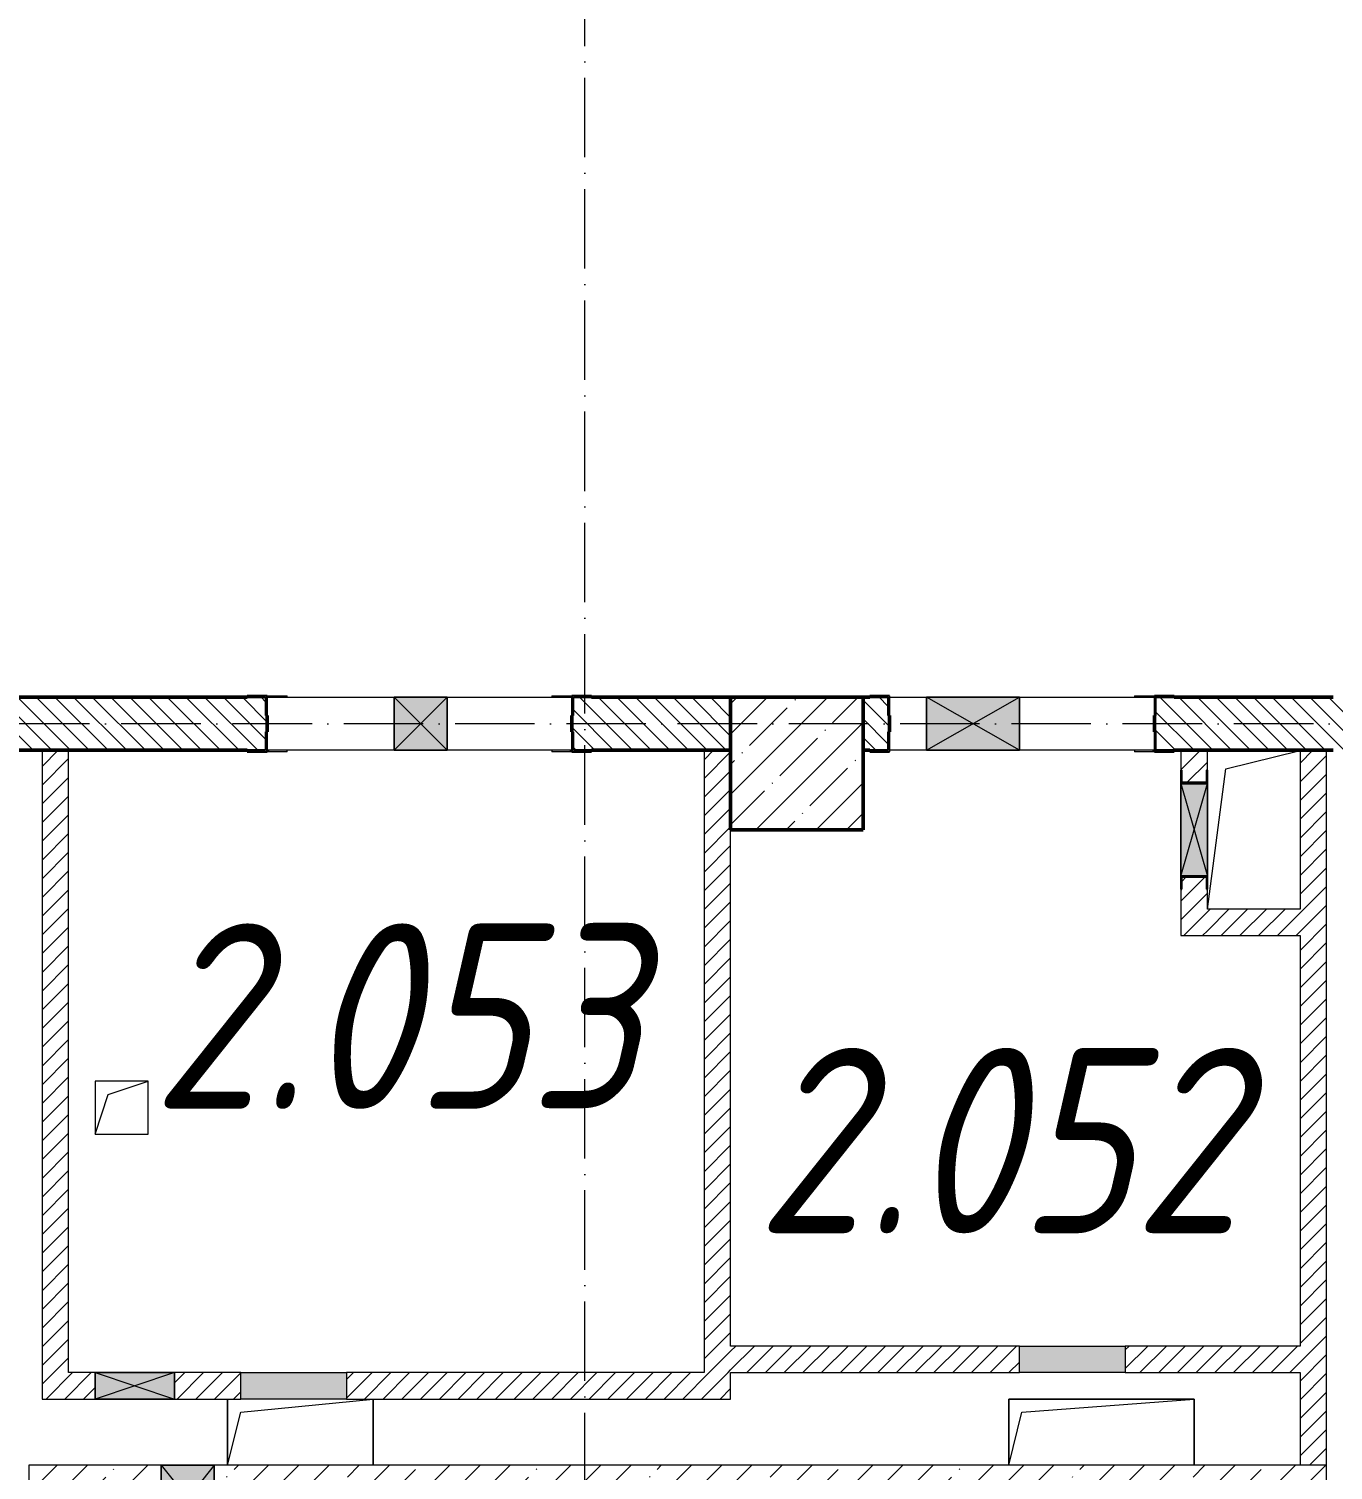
# Model space of a CAD drawing. Header units: millimetres. Extents: x -12989 to 629078, y -109036 to 555275.
# Drawn here: x 51010 to 55935, y 66876 to 72319 of the extents above; entities that cross this region are included whole.
import ezdxf

# ---------------------------------------------------------------- set-up
doc = ezdxf.new("R2010")
doc.units = ezdxf.units.MM
doc.linetypes.add('50_200_ШТРИХ_1Т_ш5_п1_п1_', pattern=[700, 500, -100, 0, -100])
for name, color, linetype, lineweight in [('A-DETL-GENF-OTLN', 7, 'Continuous', 9), ('A-FLOR-____-OTLN', 7, 'Continuous', 9), ('A-GENM-____-MCUT', 7, 'Continuous', 25), ('A-GENM-____-OTLN', 7, 'Continuous', 9), ('A-GENM-____-OTLN-1', 7, 'Continuous', 25), ('A-GLAZ-____-OTLN', 7, 'Continuous', 9), ('A-WALL-____-MCUT-1', 7, 'Continuous', 9), ('A-WALL-____-MCUT-2', 7, 'Continuous', 50), ('A-WALL-____-PATT-1', 7, 'Continuous', 9), ('A-WALL-FNSH-MCUT-1', 7, 'Continuous', 9), ('I-WALL-____-OTLN', 7, 'Continuous', 9), ('S-COLS-____-MCUT', 7, 'Continuous', 50), ('S-COLS-____-OTLN', 7, 'Continuous', 9), ('S-GRID-____-OTLN-1', 7, '50_200_ШТРИХ_1Т_ш5_п1_п1_', 9), ('Марки помещений', 7, 'Continuous', 9)]:
    doc.layers.add(name, color=color, linetype=linetype, lineweight=lineweight)
doc.layers.add('A-GLAZ-____-OTLN-1', color=7, linetype='Continuous', lineweight=9, true_color=0xc0c0c0)
doc.styles.add('ISOCPEUR_I_3', font='isocpeui.ttf', dxfattribs={"width": 0.85, "height": 2.2})
pattern_1 = [(135, (43259.71, 63713.66), (-35.35534, -35.35534), [])]
pattern_2 = [(45, (43259.71, 63713.66), (-35.35534, 35.35534), [])]

# ---------------------------------------------------------------- blocks, each defined once
blk = doc.blocks.new('BSC_Колонна _Прямоугольная - 500х500-V65-АР1_План отверстий 2 этажа в осях 1-64_А-ГГ')
at = {"layer": 'S-COLS-____-OTLN'}
h = blk.add_hatch(dxfattribs=at)
h.set_pattern_fill('FP_94', color=256, style=0, pattern_type=2)
h.set_pattern_definition([(45, (-10650, -5831.04), (-114.0493, 114.0493), []), (45, (-10535.95, -5831.04), (-114.0493, 114.0493), [201.612, -40.322, 3.353, -36.97])])
h.paths.add_polyline_path([(-58.9, -250), (250, -250), (250, 250), (-250, 250), (-250, -250)], flags=0)
at = {"layer": 'S-COLS-____-MCUT'}
for p, q in [((250, 250), (-250, 250)), ((-250, 250), (-250, -250)), ((250, -250), (250, 250)), ((-250, -250), (250, -250))]:
    blk.add_line(p, q, dxfattribs=at)
blk = doc.blocks.new('Фахверк_СКБ_Уголок - 200_3960_зеркало-28268689-АР1_План отверстий 2 этажа в осях 1-64_А-ГГ')
at = {"layer": 'A-GENM-____-MCUT'}
for p, q in [((200, 156), (125, 156)), ((125, 156), (125, 81)), ((131, 81), (131, 150)), ((131, 150), (200, 150)), ((200, 150), (200, 156)), ((125, 81), (131, 81)), ((131, 19), (125, 19)), ((125, 19), (125, -56)), ((131, -50), (131, 19)), ((200, -50), (131, -50)), ((200, -56), (200, -50)), ((125, -56), (200, -56))]:
    blk.add_line(p, q, dxfattribs=at)
blk = doc.blocks.new('154_Стойка_СКБ_Уголок - СМ-2180_200-28268025-АР1_План отверстий 2 этажа в осях 1-64_А-ГГ')
at = {"layer": 'A-GENM-____-MCUT'}
for p, q in [((125, 156), (125, 81)), ((200, 156), (125, 156)), ((131, 81), (131, 150)), ((131, 150), (200, 150)), ((200, 150), (200, 156)), ((125, 81), (131, 81)), ((131, 19), (125, 19)), ((125, 19), (125, -56)), ((131, -50), (131, 19)), ((200, -50), (131, -50)), ((200, -56), (200, -50)), ((125, -56), (200, -56))]:
    blk.add_line(p, q, dxfattribs=at)
blk = doc.blocks.new('Стойка_Влож_Уголок_Опорный - Уголок-28213941-АР1_План отверстий 2 этажа в осях 1-64_А-ГГ')
at = {"layer": 'A-GENM-____-OTLN'}
for p, q in [((-212, -6), (-212, 0)), ((0, 0), (0, -6)), ((-212, -75), (-212, -6)), ((-212, -6), (-206, -6)), ((-6, -6), (0, -6)), ((0, -6), (0, -75)), ((-212, -75), (-206, -75)), ((-6, -75), (0, -75))]:
    blk.add_line(p, q, dxfattribs=at)
blk = doc.blocks.new('AR_Отверстие Ниша - Лючок-32403372-АР1_План отверстий 2 этажа в осях 1-64_А-ГГ')
at = {"layer": 'A-GLAZ-____-OTLN'}
blk.add_hatch(color=256, dxfattribs=at).paths.add_polyline_path([(-200, -50), (200, -50), (200, 50), (-200, 50)], flags=0)
for p, q in [((-200, 50), (200, 50)), ((-200, -50), (-200, 50)), ((200, 50), (200, -50)), ((200, -50), (-200, -50))]:
    blk.add_line(p, q, dxfattribs=at)
blk = doc.blocks.new('AR_Отверстие прямоугольное _в стене_ - AR_Отверстие прямоугольное _в стене__ВК-32405966-АР1_План отверстий 2 этажа в осях 1-64_А-ГГ')
at = {"layer": 'A-GLAZ-____-OTLN'}
blk.add_hatch(color=256, dxfattribs=at).paths.add_polyline_path([(150, -50), (150, 50), (-150, 50), (-150, -50)], flags=0)
at = {"layer": 'A-DETL-GENF-OTLN'}
for p, q in [((-150, -50), (-150, 50)), ((-150, 50), (150, 50)), ((150, 50), (-150, -50)), ((-150, 50), (150, -50)), ((150, 50), (-150, 50)), ((-150, 50), (-150, -50)), ((150, 50), (150, -50)), ((150, -50), (150, 50)), ((150, -50), (-150, -50)), ((-150, -50), (150, -50))]:
    blk.add_line(p, q, dxfattribs=at)
blk = doc.blocks.new('AR_Отверстие прямоугольное _в плите_ - AR_Отверстие прямоугольное _в плите_-30459209-АР1_План отверстий 2 этажа в осях 1-64_А-ГГ')
at = {"layer": 'A-GENM-____-OTLN'}
for p, q in [((-275, 125), (-275, -125)), ((-225, 75), (275, 125)), ((275, -125), (275, 125)), ((-275, -125), (-225, 75))]:
    blk.add_line(p, q, dxfattribs=at)
blk = doc.blocks.new('AR_Отверстие прямоугольное _в плите_ - AR_Отверстие прямоугольное _в плите_-30459221-АР1_План отверстий 2 этажа в осях 1-64_А-ГГ')
at = {"layer": 'A-GENM-____-OTLN'}
for p, q in [((350, 125), (-350, 125)), ((-350, 125), (-350, -125)), ((-300, 75), (350, 125)), ((350, -125), (350, 125)), ((-350, -125), (-300, 75))]:
    blk.add_line(p, q, dxfattribs=at)
blk = doc.blocks.new('AR_Отверстие прямоугольное _в плите_ - AR_Отверстие прямоугольное _в плите_-30459207-АР1_План отверстий 2 этажа в осях 1-64_А-ГГ')
at = {"layer": 'A-GENM-____-OTLN'}
for p, q in [((100, 100), (-100, 100)), ((-100, 100), (-100, -100)), ((-50, 50), (100, 100)), ((100, -100), (100, 100)), ((-100, -100), (-50, 50)), ((-100, -100), (100, -100))]:
    blk.add_line(p, q, dxfattribs=at)
blk = doc.blocks.new('AR_Отверстие прямоугольное _в стене__БезПР - AR_Отверстие прямоугольное _в стене__БезПР-30229691-АР1_План отверстий 2 этажа в осях 1-64_А-ГГ')
at = {"layer": 'A-GLAZ-____-OTLN-1'}
blk.add_hatch(color=256, dxfattribs=at).paths.add_polyline_path([(100, -125), (100, 125), (-100, 125), (-100, -125)], flags=0)
at = {"layer": 'A-DETL-GENF-OTLN'}
for p, q in [((-100, -125), (-100, 125)), ((-100, 125), (100, 125)), ((100, 125), (-100, -125)), ((-100, 125), (100, -125)), ((100, 125), (-100, 125)), ((-100, 125), (-100, -125)), ((100, 125), (100, -125)), ((100, -125), (100, 125)), ((100, -125), (-100, -125)), ((-100, -125), (100, -125))]:
    blk.add_line(p, q, dxfattribs=at)
blk = doc.blocks.new('AR_Отверстие прямоугольное _в плите_ - AR_Отверстие прямоугольное _в плите_-30552533-АР1_План отверстий 2 этажа в осях 1-64_А-ГГ')
at = {"layer": 'A-GENM-____-OTLN'}
for p, q in [((175, 300), (-175, 300)), ((-105, 230), (175, 300)), ((-174.9, -299.3), (-105, 230))]:
    blk.add_line(p, q, dxfattribs=at)
blk = doc.blocks.new('AR_Отверстие прямоугольное _в стене__БезПР - AR_Отверстие прямоугольное _в стене__БезПР-36427703-АР1_План отверстий 2 этажа в осях 1-64_А-ГГ')
at = {"layer": 'A-GLAZ-____-OTLN'}
blk.add_hatch(color=256, dxfattribs=at).paths.add_polyline_path([(100, 100), (-100, 100), (-100, -100), (100, -100)], flags=0)
at = {"layer": 'A-DETL-GENF-OTLN'}
for p, q in [((-100, -100), (-100, 100)), ((-100, 100), (100, 100)), ((100, 100), (-100, -100)), ((-100, 100), (100, -100)), ((100, 100), (-100, 100)), ((-100, 100), (-100, -100)), ((100, 100), (100, -100)), ((100, -100), (100, 100)), ((100, -100), (-100, -100)), ((-100, -100), (100, -100))]:
    blk.add_line(p, q, dxfattribs=at)
blk = doc.blocks.new('AR_Отверстие прямоугольное _в стене_ - AR_Отверстие прямоугольное _в стене__ОВ-36872562-АР1_План отверстий 2 этажа в осях 1-64_А-ГГ')
at = {"layer": 'A-GLAZ-____-OTLN'}
blk.add_hatch(color=256, dxfattribs=at).paths.add_polyline_path([(175, 100), (-175, 100), (-175, -100), (175, -100), (175, 85.2)], flags=0)
at = {"layer": 'A-DETL-GENF-OTLN'}
for p, q in [((-175, -100), (-175, 100)), ((-175, 100), (175, 100)), ((175, 100), (-175, -100)), ((-175, 100), (175, -100)), ((175, 100), (-175, 100)), ((-175, 100), (-175, -100)), ((175, 100), (175, -100)), ((175, -100), (175, 100)), ((175, -100), (-175, -100)), ((-175, -100), (175, -100))]:
    blk.add_line(p, q, dxfattribs=at)
blk = doc.blocks.new('AR_Отверстие прямоугольное _в стене_ - AR_Отверстие прямоугольное _в стене__ОВ-36872853-АР1_План отверстий 2 этажа в осях 1-64_А-ГГ')
at = {"layer": 'A-GLAZ-____-OTLN'}
blk.add_hatch(color=256, dxfattribs=at).paths.add_polyline_path([(-175, -47), (-175, -50), (175, -50), (175, 50), (-175, 50), (-175, 47)], flags=0)
at = {"layer": 'A-DETL-GENF-OTLN'}
for p, q in [((-175, 50), (175, 50)), ((175, 50), (-175, -50)), ((-175, 50), (175, -50)), ((175, 50), (-175, 50)), ((175, -50), (-175, -50)), ((-175, -50), (175, -50))]:
    blk.add_line(p, q, dxfattribs=at)
blk = doc.blocks.new('154_Фахверк_СКБ_Швеллер - Тип_100_3960_зеркало-29769493-АР1_План отверстий 2 этажа в осях 1-64_А-ГГ')
at = {"layer": 'A-GENM-____-MCUT'}
for p, q in [((175, 50), (125, 50)), ((125, 50), (125, -50)), ((128, 47), (175, 47)), ((128, -47), (128, 47)), ((175, 47), (175, 50)), ((125, -50), (175, -50)), ((175, -47), (128, -47)), ((175, -50), (175, -47))]:
    blk.add_line(p, q, dxfattribs=at)
blk = doc.blocks.new('2этаж')
at = {"layer": 'S-GRID-____-OTLN-1', "color": 251, "ltscale": 0.6, "true_color": 0x636466}
for p, q in [((-5741.7, 454533.3), (-5741.7, 508896.9)), ((74727.1, 464997), (-20260.4, 464997))]:
    blk.add_line(p, q, dxfattribs=at)

msp = doc.modelspace()

# ---------------------------------------------------------------- hatches: boundary and pattern name
at = {"layer": 'A-WALL-____-PATT-1'}
h = msp.add_hatch(dxfattribs=at)
h.set_pattern_fill('FP_6', color=256, style=0, pattern_type=2)
h.set_pattern_definition(pattern_1)
h.paths.add_polyline_path([(53134.7115, 69594.7006), (53659.7115, 69594.7006), (53659.7115, 69794.7006), (53065.7115, 69794.7006), (53065.7115, 69725.7006), (53059.7115, 69725.7006), (53059.7115, 69663.7006), (53065.7115, 69663.7006), (53065.7115, 69594.7006)], flags=0)
h.paths.add_polyline_path([(51903.7115, 69594.7006), (51903.7115, 69663.7006), (51909.7115, 69663.7006), (51909.7115, 69725.7006), (51903.7115, 69725.7006), (51903.7115, 69794.7006), (50315.7115, 69793.9506), (50315.7115, 69725.7006), (50309.7115, 69725.7006), (50309.7115, 69663.7006), (50315.7115, 69663.7006), (50315.879, 69594.7006), (51834.7115, 69594.7006)], flags=0)
h.paths.add_polyline_path([(49153.7115, 69594.7006), (49153.7115, 69663.7006), (49159.7115, 69663.7006), (49159.7115, 69725.7006), (49153.7115, 69725.7006), (49153.7115, 69794.7006), (49059.7115, 69794.7006), (49059.7115, 69594.7006), (49084.7115, 69594.7006)], flags=0)
h = msp.add_hatch(dxfattribs=at)
h.set_pattern_fill('FP_6', color=256, style=0, pattern_type=2)
h.set_pattern_definition(pattern_1)
h.paths.add_polyline_path([(57659.7115, 69594.7006), (57659.7115, 69794.7006), (57165.7115, 69794.7006), (57165.7115, 69725.7006), (57159.7115, 69725.7006), (57159.7115, 69663.7006), (57165.7115, 69663.7006), (57165.7115, 69594.7006), (57385.7362, 69594.7006)], flags=0)
h.paths.add_polyline_path([(55334.7115, 69594.7006), (56003.7115, 69594.7006), (56003.7115, 69663.7006), (56009.7115, 69663.7006), (56009.7115, 69725.7006), (56003.7115, 69725.7006), (56003.7115, 69794.7006), (55265.7115, 69794.7006), (55265.7115, 69725.7006), (55259.7115, 69725.7006), (55259.7115, 69663.7006), (55265.7115, 69663.7006), (55265.7115, 69594.7006)], flags=0)
h.paths.add_polyline_path([(54159.7115, 69594.7006), (54253.7115, 69594.7006), (54253.7115, 69663.7006), (54259.7115, 69663.7006), (54259.7115, 69725.7006), (54253.7115, 69725.7006), (54253.7115, 69794.7006), (54159.7115, 69794.7006), (54159.7115, 69609.5312)], flags=0)
h = msp.add_hatch(dxfattribs=at)
h.set_pattern_fill('FP_5', color=256, style=0, pattern_type=2)
h.set_pattern_definition(pattern_2)
h.paths.add_polyline_path([(51159.7115, 67244.7006), (51159.7115, 69594.7006), (51059.7115, 69594.7006), (51059.7115, 67244.7006)], flags=0)
h = msp.add_hatch(dxfattribs=at)
h.set_pattern_fill('FP_5', color=256, style=0, pattern_type=2)
h.set_pattern_definition(pattern_2)
h.paths.add_polyline_path([(53559.7115, 67244.7006), (53659.7115, 67244.7006), (53659.7115, 69594.7006), (53559.7115, 69594.7006), (53559.7115, 67889.5432)], flags=0)
h = msp.add_hatch(dxfattribs=at)
h.set_pattern_fill('FP_5', color=256, style=0, pattern_type=2)
h.set_pattern_definition(pattern_2)
h.paths.add_polyline_path([(55459.7115, 68894.7006), (55459.7115, 69069.7006), (55456.7115, 69069.7006), (55456.7115, 69116.7006), (55362.7115, 69116.7006), (55362.7115, 69069.7006), (55359.7115, 69069.7006), (55359.7115, 68894.7006)], flags=0)
h.paths.add_polyline_path([(55456.7115, 69472.7006), (55456.7115, 69519.7006), (55459.7115, 69519.7006), (55459.7115, 69594.7006), (55359.7115, 69594.7006), (55359.7115, 69519.7006), (55362.7115, 69519.7006), (55362.7115, 69472.7006), (55380.0448, 69472.7006)], flags=0)
h = msp.add_hatch(dxfattribs=at)
h.set_pattern_fill('FP_5', color=256, style=0, pattern_type=2)
h.set_pattern_definition(pattern_2)
h.paths.add_polyline_path([(55909.7115, 66894.7006), (55909.7115, 69594.7006), (55809.7115, 69594.7006), (55809.7115, 66894.7006)], flags=0)
h = msp.add_hatch(dxfattribs=at)
h.set_pattern_fill('FP_5', color=256, style=0, pattern_type=2)
h.set_pattern_definition(pattern_2)
h.paths.add_polyline_path([(55809.7115, 68894.7006), (55809.7115, 68994.7006), (55459.7115, 68994.7006), (55459.7115, 68894.7006), (55618.2719, 68894.7006)], flags=0)
h = msp.add_hatch(dxfattribs=at)
h.set_pattern_fill('FP_5', color=256, style=0, pattern_type=2)
h.set_pattern_definition(pattern_2)
h.paths.add_polyline_path([(55809.7115, 67244.7006), (55809.7115, 67344.7006), (55149.7115, 67344.7006), (55149.7115, 67244.7006), (55618.2719, 67244.7006)], flags=0)
h.paths.add_polyline_path([(54749.7115, 67244.7006), (54749.7115, 67344.7006), (53659.7115, 67344.7006), (53659.7115, 67244.7006), (53850.8076, 67244.7006)], flags=0)
h = msp.add_hatch(dxfattribs=at)
h.set_pattern_fill('FP_5', color=256, style=0, pattern_type=2)
h.set_pattern_definition(pattern_2)
h.paths.add_polyline_path([(53659.7115, 67144.7006), (53659.7115, 67244.7006), (52209.7115, 67244.7006), (52209.7115, 67144.7006)], flags=0)
h.paths.add_polyline_path([(51809.7115, 67144.7006), (51809.7115, 67244.7006), (51559.7115, 67244.7006), (51559.7115, 67144.7006)], flags=0)
h.paths.add_polyline_path([(51059.7115, 67144.7006), (51259.7115, 67144.7006), (51259.7115, 67244.7006), (51059.7115, 67244.7006)], flags=0)
h = msp.add_hatch(dxfattribs=at)
h.set_pattern_fill('FP_25', color=256, style=0, pattern_type=2)
h.set_pattern_definition([(45, (43259.71, 63713.66), (-114.0493, 114.0493), []), (45, (43373.76, 63713.66), (-114.0493, 114.0493), [201.612, -40.322, 3.353, -36.97])])
h.paths.add_polyline_path([(55909.7115, 66644.7006), (55909.7115, 66894.7006), (51709.7115, 66894.7006), (51709.7115, 66644.7006), (55618.2719, 66644.7006)], flags=0)
h.paths.add_polyline_path([(51509.7115, 66644.7006), (51509.7115, 66894.7006), (51009.7115, 66894.7006), (51009.7115, 66644.7006)], flags=0)

# ---------------------------------------------------------------- linework, layer by layer
at = {"layer": 'A-FLOR-____-OTLN'}
for p, q in [((55459.7115, 69594.0195), (55809.7115, 69594.0195)), ((51759.7115, 66894.7006), (51759.7115, 67144.7006)), ((52309.7115, 67144.7006), (52309.7115, 66894.7006)), ((54709.7115, 67144.7006), (55409.7115, 67144.7006)), ((54709.7115, 66894.7006), (54709.7115, 67144.7006)), ((55409.7115, 67144.7006), (55409.7115, 66894.7006))]:
    msp.add_line(p, q, dxfattribs=at)
at = {"layer": 'A-WALL-____-MCUT-1'}
for p, q in [((51509.7115, 66894.7006), (51009.7115, 66894.7006)), ((51009.7115, 66894.7006), (51009.7115, 66644.7006)), ((55909.7115, 66894.7006), (51709.7115, 66894.7006)), ((55909.7115, 66644.7006), (55909.7115, 66894.7006))]:
    msp.add_line(p, q, dxfattribs=at)
at = {"layer": 'A-WALL-____-MCUT-2'}
for p, q in [((51834.7115, 69794.7006), (50384.7115, 69794.7006)), ((53659.7115, 69794.7006), (53134.7115, 69794.7006)), ((54184.7115, 69794.7006), (54159.7115, 69794.7006)), ((55934.7115, 69794.7006), (55334.7115, 69794.7006)), ((51909.7115, 69663.7006), (51909.7115, 69725.7006)), ((53059.7115, 69725.7006), (53059.7115, 69663.7006)), ((54259.7115, 69663.7006), (54259.7115, 69725.7006)), ((55259.7115, 69725.7006), (55259.7115, 69663.7006)), ((50384.7115, 69594.7006), (51834.7115, 69594.7006)), ((53134.7115, 69594.7006), (53659.7115, 69594.7006)), ((54159.7115, 69594.7006), (54184.7115, 69594.7006)), ((55334.7115, 69594.7006), (55934.7115, 69594.7006))]:
    msp.add_line(p, q, dxfattribs=at)
at = {"layer": 'A-WALL-FNSH-MCUT-1'}
for p, q in [((51059.7115, 69594.7006), (51059.7115, 67144.7006)), ((51159.7115, 67244.7006), (51159.7115, 69594.7006)), ((53559.7115, 69594.7006), (53559.7115, 67244.7006)), ((55359.7115, 69594.7006), (55359.7115, 69519.7006)), ((55459.7115, 69519.7006), (55459.7115, 69594.7006)), ((55809.7115, 69594.7006), (55809.7115, 68994.7006)), ((55909.7115, 66894.7006), (55909.7115, 69594.7006)), ((53659.7115, 67344.7006), (53659.7115, 69294.7006)), ((55359.7115, 69069.7006), (55359.7115, 68894.7006)), ((55459.7115, 68994.7006), (55459.7115, 69069.7006)), ((55809.7115, 68994.7006), (55459.7115, 68994.7006)), ((55359.7115, 68894.7006), (55809.7115, 68894.7006)), ((55809.7115, 68894.7006), (55809.7115, 67344.7006)), ((54749.7115, 67344.7006), (53659.7115, 67344.7006)), ((55809.7115, 67344.7006), (55149.7115, 67344.7006)), ((51259.7115, 67244.7006), (51159.7115, 67244.7006)), ((51809.7115, 67244.7006), (51559.7115, 67244.7006)), ((53559.7115, 67244.7006), (52209.7115, 67244.7006)), ((53659.7115, 67144.7006), (53659.7115, 67244.7006)), ((53659.7115, 67244.7006), (54749.7115, 67244.7006)), ((55149.7115, 67244.7006), (55809.7115, 67244.7006)), ((55809.7115, 67244.7006), (55809.7115, 66894.7006)), ((51059.7115, 67144.7006), (51259.7115, 67144.7006)), ((51559.7115, 67144.7006), (51809.7115, 67144.7006)), ((52209.7115, 67144.7006), (53659.7115, 67144.7006))]:
    msp.add_line(p, q, dxfattribs=at)
at = {"layer": 'I-WALL-____-OTLN'}
for p, q in [((51909.7115, 69794.7006), (52389.7115, 69794.7006)), ((52589.7115, 69794.7006), (53059.7115, 69794.7006)), ((54259.7115, 69794.7006), (54399.7115, 69794.7006)), ((54749.7115, 69794.7006), (55259.7115, 69794.7006)), ((52389.7115, 69594.7006), (51909.7115, 69594.7006)), ((53059.7115, 69594.7006), (52589.7115, 69594.7006)), ((54399.7115, 69594.7006), (54259.7115, 69594.7006)), ((55259.7115, 69594.7006), (54749.7115, 69594.7006))]:
    msp.add_line(p, q, dxfattribs=at)

# ---------------------------------------------------------------- block references
msp.add_blockref('2этаж', (58851.3748, -395302.2823))
at = {"layer": 'A-GENM-____-OTLN'}
for p, rotation in [((51909.7115, 69800.7006), 89.99999999999955), ((53059.7115, 69588.7006), 269.9999999999995), ((55259.7115, 69588.7006), 269.9999999999995)]:
    msp.add_blockref('Стойка_Влож_Уголок_Опорный - Уголок-28213941-АР1_План отверстий 2 этажа в осях 1-64_А-ГГ', p, dxfattribs=dict(at, rotation=rotation))
for name, p in [('AR_Отверстие прямоугольное _в плите_ - AR_Отверстие прямоугольное _в плите_-30552533-АР1_План отверстий 2 этажа в осях 1-64_А-ГГ', (55634.7115, 69294.0195)), ('AR_Отверстие прямоугольное _в плите_ - AR_Отверстие прямоугольное _в плите_-30459207-АР1_План отверстий 2 этажа в осях 1-64_А-ГГ', (51359.7115, 68244.7006)), ('AR_Отверстие прямоугольное _в плите_ - AR_Отверстие прямоугольное _в плите_-30459209-АР1_План отверстий 2 этажа в осях 1-64_А-ГГ', (52034.7115, 67019.7006)), ('AR_Отверстие прямоугольное _в плите_ - AR_Отверстие прямоугольное _в плите_-30459221-АР1_План отверстий 2 этажа в осях 1-64_А-ГГ', (55059.7115, 67019.7006))]:
    msp.add_blockref(name, p, dxfattribs=at)
at = {"layer": 'A-GENM-____-OTLN-1'}
for name, p, rotation in [('154_Стойка_СКБ_Уголок - СМ-2180_200-28268025-АР1_План отверстий 2 этажа в осях 1-64_А-ГГ', (52034.7115, 69744.7006), 180), ('Фахверк_СКБ_Уголок - 200_3960_зеркало-28268689-АР1_План отверстий 2 этажа в осях 1-64_А-ГГ', (54384.7115, 69744.7006), 180), ('154_Фахверк_СКБ_Швеллер - Тип_100_3960_зеркало-29769493-АР1_План отверстий 2 этажа в осях 1-64_А-ГГ', (55409.7115, 69344.7006), 90), ('154_Фахверк_СКБ_Швеллер - Тип_100_3960_зеркало-29769493-АР1_План отверстий 2 этажа в осях 1-64_А-ГГ', (55409.7115, 69244.7006), 270)]:
    msp.add_blockref(name, p, dxfattribs=dict(at, rotation=rotation))
for p in [(52934.7115, 69644.7006), (55134.7115, 69644.7006)]:
    msp.add_blockref('154_Стойка_СКБ_Уголок - СМ-2180_200-28268025-АР1_План отверстий 2 этажа в осях 1-64_А-ГГ', p, dxfattribs=at)
at = {"layer": 'A-GLAZ-____-OTLN'}
for name, p, rotation in [('AR_Отверстие прямоугольное _в стене__БезПР - AR_Отверстие прямоугольное _в стене__БезПР-36427703-АР1_План отверстий 2 этажа в осях 1-64_А-ГГ', (52489.7115, 69694.7006), 180), ('AR_Отверстие прямоугольное _в стене_ - AR_Отверстие прямоугольное _в стене__ОВ-36872562-АР1_План отверстий 2 этажа в осях 1-64_А-ГГ', (54574.7115, 69694.7006), 180), ('AR_Отверстие прямоугольное _в стене_ - AR_Отверстие прямоугольное _в стене__ОВ-36872853-АР1_План отверстий 2 этажа в осях 1-64_А-ГГ', (55409.7115, 69294.7006), 90)]:
    msp.add_blockref(name, p, dxfattribs=dict(at, rotation=rotation))
for name, p in [('AR_Отверстие Ниша - Лючок-32403372-АР1_План отверстий 2 этажа в осях 1-64_А-ГГ', (54949.7115, 67294.7006)), ('AR_Отверстие прямоугольное _в стене_ - AR_Отверстие прямоугольное _в стене__ВК-32405966-АР1_План отверстий 2 этажа в осях 1-64_А-ГГ', (51409.7115, 67194.7006)), ('AR_Отверстие Ниша - Лючок-32403372-АР1_План отверстий 2 этажа в осях 1-64_А-ГГ', (52009.7115, 67194.7006)), ('AR_Отверстие прямоугольное _в стене__БезПР - AR_Отверстие прямоугольное _в стене__БезПР-30229691-АР1_План отверстий 2 этажа в осях 1-64_А-ГГ', (51609.7115, 66769.7006))]:
    msp.add_blockref(name, p, dxfattribs=at)
at = {"layer": 'S-COLS-____-OTLN'}
msp.add_blockref('BSC_Колонна _Прямоугольная - 500х500-V65-АР1_План отверстий 2 этажа в осях 1-64_А-ГГ', (53909.7115, 69544.7006), dxfattribs=at)

# ---------------------------------------------------------------- texts
at = {"layer": 'Марки помещений', "char_height": 700, "width": 785.65375, "attachment_point": 1, "style": 'ISOCPEUR_I_3'}
for s, insert in [('2.053', (51473.7225, 68940.7297)), ('2.052', (53754.7448, 68470.747))]:
    msp.add_mtext(s, dxfattribs=dict(at, insert=insert))

doc.saveas('drawing.dxf')
